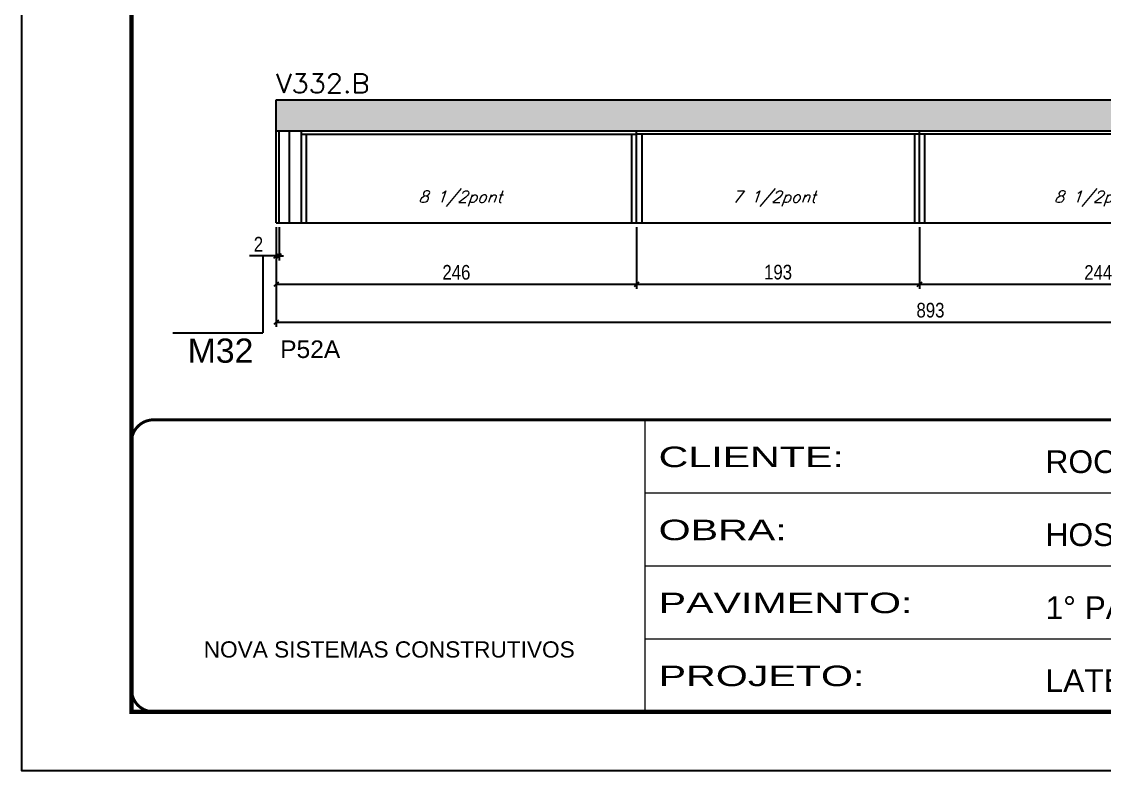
# Model space of a CAD drawing. Extents: x 137137 to 143418, y 10464 to 34486.
# Drawn here: x 138722 to 139461, y 18504 to 19015 of the extents above; entities that cross this region are included whole.
import ezdxf

# ---------------------------------------------------------------- set-up
doc = ezdxf.new("R2010")
doc.units = 0
doc.linetypes.add('CONTINUO', pattern=[0])
doc.linetypes.add('DASHED', pattern=[0.75, 0.5, -0.25])
for name, color, linetype in [('5', 5, 'Continuous'), ('COTA', 241, 'Continuous'), ('NOMENCLATURA', 7, 'Continuous'), ('Painéis', 200, 'Continuous'), ('SARR_2.2x7', 40, 'Continuous'), ('SARR_3.5x7', 81, 'Continuous'), ('texto', 7, 'Continuous')]:
    doc.layers.add(name, color=color, linetype=linetype)
for name, color, linetype, lineweight in [('Folhas', 255, 'Continuous', 9), ('SARRAFO DE PRESSAO', 251, 'DASHED', 9), ('Texto Seção', 7, 'Continuous', 15)]:
    doc.layers.add(name, color=color, linetype=linetype, lineweight=lineweight)
doc.layers.add('Laje_Perimetro', color=7, linetype='Continuous', plot=False)
doc.styles.add('ARIAL', font='arial.ttf')
doc.styles.add('COTA TECNICA', font='techl___.ttf', dxfattribs={"height": 10})
doc.styles.add('REGUA-120', font='ROMANS.shx', dxfattribs={"height": 15})
doc.styles.add('Romans', font='romans.shx')
doc.styles.get("Standard").update_dxf_attribs({"font": 'arial.ttf'})
doc.styles.add('Tecnologia', font='')
doc.styles.get('Tecnologia').set_extended_font_data('Forgotten Futurist')
doc.dimstyles.new('PAINEL', dxfattribs={"dimtxt": 10, "dimasz": 3, "dimexe": 3, "dimexo": 3, "dimgap": 3, "dimtad": 1, "dimdec": 1, "dimzin": 12, "dimdsep": 46, "dimtxsty": 'COTA TECNICA', "dimblk1": 'OBLIQUE', "dimblk2": 'OBLIQUE', "dimsah": 1, "dimcen": 0.9, "dimclrd": 4, "dimclre": 4, "dimclrt": 240, "dimadec": 1, "dimazin": 3, "dimtfac": 1, "dimtdec": 1, "dimtmove": 0, "dimatfit": 3, "dimfxl": 1, "dimtolj": 1, "dimtzin": 12, "dimarcsym": 0})

# ---------------------------------------------------------------- blocks, each defined once
blk = doc.blocks.new('9999999999')
at = {"color": 30, "linetype": 'CONTINUO'}
for p, q in [((98564.56, 34230.21), (98564.56, 34429.45)), ((98564.56, 34379.64), (99583.98, 34379.64)), ((98564.56, 34329.83), (99487.98, 34329.83)), ((98564.56, 34280.02), (99487.98, 34280.02))]:
    blk.add_line(p, q, dxfattribs=at)
at = {"color": 30, "linetype": 'CONTINUO', "const_width": 2}
blk.add_lwpolyline([(99583.98, 34230.21), (99583.98, 34414.45, 0.414214), (99568.98, 34429.45), (98228.98, 34429.45, 0.414214), (98213.98, 34414.45), (98213.98, 34245.21, 0.414214), (98228.98, 34230.21), (99583.98, 34230.21)], format="xyb", dxfattribs=at)
at = {"layer": 'Folhas'}
blk.add_lwpolyline([(98138.98, 34190.21), (99623.98, 34190.21), (99623.98, 35240.21), (98138.98, 35240.21)], close=True, dxfattribs=at)
at = {"layer": 'Folhas', "color": 30, "const_width": 3}
blk.add_lwpolyline([(98213.98, 34230.21), (99583.98, 34230.21), (99583.98, 35200.21), (98213.98, 35200.21)], close=True, dxfattribs=at)
at = {"color": 7, "linetype": 'Continuous', "ltscale": 5, "style": 'ARIAL'}
for s, height, p in [('ROCONTEC', 15.483, (98837.68, 34393.13)), ('HOSPITAL ASSUNÇÃO', 15.4829, (98837.68, 34343.32)), ('1° PAVIMENTO', 15.4829, (98837.68, 34293.51)), ('NOVA SISTEMAS CONSTRUTIVOS', 11.0592, (98263.19, 34267.21)), ('LATERAIS DE VIGAS', 15.4829, (98837.68, 34243.7))]:
    blk.add_text(s, height=height, dxfattribs=at).set_placement(p)
at = {"layer": 'Folhas', "color": 7, "style": 'Tecnologia', "width": 1.5}
for s, p in [('CLIENTE:', (98573.65, 34397.17)), ('OBRA:', (98573.65, 34347.31)), ('PAVIMENTO:', (98573.65, 34297.5)), ('PROJETO:', (98573.65, 34247.69))]:
    blk.add_text(s, height=14, dxfattribs=at).set_placement(p)
blk = doc.blocks.new('_Oblique')
at = {"color": 0, "linetype": 'ByBlock', "lineweight": -2}
blk.add_line((-0.5, -0.5), (0.5, 0.5), dxfattribs=at)
blk = doc.blocks.new('*D2093')
at = {"layer": 'COTA', "color": 4, "lineweight": -2, "ltscale": 25, "transparency": 16777216}
for p, q in [((139788.95, 18895.02), (139788.95, 18807.06)), ((138895.95, 18875.02), (138895.95, 18807.06)), ((139788.95, 18810.06), (138895.95, 18810.06))]:
    blk.add_line(p, q, dxfattribs=at)
at = {"layer": 'Defpoints', "color": 0, "ltscale": 25, "transparency": 16777216}
for p in [(139788.95, 18898.02), (138895.95, 18878.02), (138895.95, 18810.06)]:
    blk.add_point(p, dxfattribs=at)
at = {"layer": 'COTA', "color": 4, "lineweight": -2, "ltscale": 25, "transparency": 16777216, "xscale": 3, "yscale": 3, "zscale": 3, "rotation": 180}
blk.add_blockref('_Oblique', (138895.95, 18810.06), dxfattribs=at)
at = {"layer": 'COTA', "color": 4, "lineweight": -2, "ltscale": 25, "transparency": 16777216, "xscale": 3, "yscale": 3, "zscale": 3}
blk.add_blockref('_Oblique', (139788.95, 18810.06), dxfattribs=at)
at = {"layer": 'COTA', "color": 240, "ltscale": 25, "transparency": 16777216, "insert": (139342.45, 18818.31), "char_height": 10, "attachment_point": 5, "style": 'COTA TECNICA'}
blk.add_mtext('\\A1;893', dxfattribs=at)
blk = doc.blocks.new('*D2047')
at = {"layer": 'COTA', "color": 4, "lineweight": -2, "ltscale": 25, "transparency": 16777216}
for p, q in [((138895.95, 18875.02), (138895.95, 18833.05)), ((139141.95, 18875.02), (139141.95, 18833.05)), ((138895.95, 18836.05), (139141.95, 18836.05))]:
    blk.add_line(p, q, dxfattribs=at)
at = {"layer": 'Defpoints', "color": 0, "ltscale": 25, "transparency": 16777216}
for p in [(138895.95, 18878.02), (139141.95, 18878.02), (139141.95, 18836.05)]:
    blk.add_point(p, dxfattribs=at)
at = {"layer": 'COTA', "color": 4, "lineweight": -2, "ltscale": 25, "transparency": 16777216, "xscale": 3, "yscale": 3, "zscale": 3, "rotation": 180}
blk.add_blockref('_Oblique', (138895.95, 18836.05), dxfattribs=at)
at = {"layer": 'COTA', "color": 4, "lineweight": -2, "ltscale": 25, "transparency": 16777216, "xscale": 3, "yscale": 3, "zscale": 3}
blk.add_blockref('_Oblique', (139141.95, 18836.05), dxfattribs=at)
at = {"layer": 'COTA', "color": 240, "ltscale": 25, "transparency": 16777216, "insert": (139018.95, 18844.15), "char_height": 10, "attachment_point": 5, "style": 'COTA TECNICA'}
blk.add_mtext('\\A1;246', dxfattribs=at)
blk = doc.blocks.new('*D2048')
at = {"layer": 'COTA', "color": 4, "lineweight": -2, "ltscale": 25, "transparency": 16777216}
for p, q in [((139141.95, 18875.02), (139141.95, 18833.05)), ((139334.95, 18875.02), (139334.95, 18833.05)), ((139141.95, 18836.05), (139334.95, 18836.05))]:
    blk.add_line(p, q, dxfattribs=at)
at = {"layer": 'Defpoints', "color": 0, "ltscale": 25, "transparency": 16777216}
for p in [(139141.95, 18878.02), (139334.95, 18878.02), (139334.95, 18836.05)]:
    blk.add_point(p, dxfattribs=at)
at = {"layer": 'COTA', "color": 4, "lineweight": -2, "ltscale": 25, "transparency": 16777216, "xscale": 3, "yscale": 3, "zscale": 3, "rotation": 180}
blk.add_blockref('_Oblique', (139141.95, 18836.05), dxfattribs=at)
at = {"layer": 'COTA', "color": 4, "lineweight": -2, "ltscale": 25, "transparency": 16777216, "xscale": 3, "yscale": 3, "zscale": 3}
blk.add_blockref('_Oblique', (139334.95, 18836.05), dxfattribs=at)
at = {"layer": 'COTA', "color": 240, "ltscale": 25, "transparency": 16777216, "insert": (139238.45, 18844.29), "char_height": 10, "attachment_point": 5, "style": 'COTA TECNICA'}
blk.add_mtext('\\A1;193', dxfattribs=at)
blk = doc.blocks.new('*D2049')
at = {"layer": 'COTA', "color": 4, "lineweight": -2, "ltscale": 25, "transparency": 16777216}
for p, q in [((139334.95, 18875.02), (139334.95, 18833.05)), ((139578.95, 18875.02), (139578.95, 18833.05)), ((139334.95, 18836.05), (139578.95, 18836.05))]:
    blk.add_line(p, q, dxfattribs=at)
at = {"layer": 'Defpoints', "color": 0, "ltscale": 25, "transparency": 16777216}
for p in [(139334.95, 18878.02), (139578.95, 18878.02), (139578.95, 18836.05)]:
    blk.add_point(p, dxfattribs=at)
at = {"layer": 'COTA', "color": 4, "lineweight": -2, "ltscale": 25, "transparency": 16777216, "xscale": 3, "yscale": 3, "zscale": 3, "rotation": 180}
blk.add_blockref('_Oblique', (139334.95, 18836.05), dxfattribs=at)
at = {"layer": 'COTA', "color": 4, "lineweight": -2, "ltscale": 25, "transparency": 16777216, "xscale": 3, "yscale": 3, "zscale": 3}
blk.add_blockref('_Oblique', (139578.95, 18836.05), dxfattribs=at)
at = {"layer": 'COTA', "color": 240, "ltscale": 25, "transparency": 16777216, "insert": (139456.95, 18844.12), "char_height": 10, "attachment_point": 5, "style": 'COTA TECNICA'}
blk.add_mtext('\\A1;244', dxfattribs=at)
blk = doc.blocks.new('*D2051')
at = {"layer": 'COTA', "color": 4, "lineweight": -2, "ltscale": 25, "transparency": 16777216}
for p, q in [((138895.95, 18875.02), (138895.95, 18852.39)), ((138897.95, 18875.02), (138897.95, 18852.39)), ((138895.95, 18855.39), (138877.84, 18855.39)), ((138897.95, 18855.39), (138895.95, 18855.39)), ((138897.95, 18855.39), (138900.95, 18855.39))]:
    blk.add_line(p, q, dxfattribs=at)
at = {"layer": 'Defpoints', "color": 0, "ltscale": 25, "transparency": 16777216}
for p in [(138895.95, 18878.02), (138897.95, 18878.02), (138895.95, 18855.39)]:
    blk.add_point(p, dxfattribs=at)
at = {"layer": 'COTA', "color": 4, "lineweight": -2, "ltscale": 25, "transparency": 16777216, "xscale": 3, "yscale": 3, "zscale": 3}
blk.add_blockref('_Oblique', (138895.95, 18855.39), dxfattribs=at)
at = {"layer": 'COTA', "color": 4, "lineweight": -2, "ltscale": 25, "transparency": 16777216, "xscale": 3, "yscale": 3, "zscale": 3, "rotation": 180}
blk.add_blockref('_Oblique', (138897.95, 18855.39), dxfattribs=at)
at = {"layer": 'COTA', "color": 240, "ltscale": 25, "transparency": 16777216, "insert": (138883.89, 18863.39), "char_height": 10, "attachment_point": 5, "style": 'COTA TECNICA'}
blk.add_mtext('\\A1;2', dxfattribs=at)

msp = doc.modelspace()

# ---------------------------------------------------------------- hatches: boundary and pattern name
at = {"layer": 'COTA', "linetype": 'ByBlock'}
h = msp.add_hatch(dxfattribs=at)
h.set_pattern_fill('AR-CONC', color=256, scale=0.03)
h.set_pattern_definition([(50, (-1574, -5742.8755), (5.46554007, -0.47817257), [0.5715, -6.2865]), (355, (-1574, -5742.8755), (-1.05730264, 5.73170536), [0.4572, -5.02921753]), (100.4514447, (-1573.5445, -5742.9154), (4.40823741, 5.25353256), [0.48570026, -5.34270734]), (46.1842, (-1574, -5741.3515), (8.13237123, -1.26126984), [0.85725, -9.42975]), (96.6355576, (-1573.322, -5741.457), (7.122124, 7.42278374), [0.7285507, -8.01406824]), (351.184151, (-1574, -5741.3515), (7.122124, 7.42278374), [0.685799, -7.54379196]), (21, (-1573.238, -5741.7325), (4.54843174, -3.06795595), [0.5715, -6.2865]), (326, (-1573.238, -5741.7325), (1.85406085, 5.52563898), [0.4572, -5.0292]), (71.451445, (-1572.859, -5741.988), (6.40249258, 2.45768307), [0.48570026, -5.34269813]), (37.5, (-1574, -5742.8755), (0.092658098, 2.536651166), [0, -4.96824, 0, -5.1054, 0, -5.04825]), (7.5, (-1574, -5742.8755), (2.004589875, 3.005417245), [0, -2.91084, 0, -4.85394, 0, -1.92405]), (327.5, (-1575.6993, -5742.8755), (4.067717855, -0.17186232), [0, -1.905, 0, -5.9436, 0, -7.8867]), (317.5, (-1576.4613, -5742.8755), (4.44387544, 0.76279473), [0, -2.4765, 0, -3.94716, 0, -5.6007])])
h.paths.add_polyline_path([(138895.95, 18962.02), (138895.95, 18940.82), (139578.95, 18940.82), (139788.95, 18940.82), (139788.95, 18962.02), (139578.95, 18962.02)])

# ---------------------------------------------------------------- linework, layer by layer
for p, q in [((138895.95, 18962.02), (139578.95, 18962.02)), ((138895.95, 18940.82), (138895.95, 18962.02))]:
    msp.add_line(p, q, dxfattribs=at)
at = {"layer": 'Laje_Perimetro'}
msp.add_lwpolyline([(140207.29, 19554.3), (138722.29, 19554.3), (138722.29, 18504.3), (140207.29, 18504.3)], close=True, dxfattribs=at)
at = {"layer": 'NOMENCLATURA', "linetype": 'Continuous'}
for p in [(138886.89, 18855.39), (138825.4, 18802.99)]:
    msp.add_line(p, (138886.89, 18802.99), dxfattribs=at)
at = {"layer": 'Painéis'}
for p, q in [((138895.95, 18940.82), (139578.95, 18940.82)), ((138895.95, 18878.02), (139578.95, 18878.02))]:
    msp.add_line(p, q, dxfattribs=at)
at = {"layer": 'Painéis', "ltscale": 25}
for p, q in [((138895.95, 18878.02), (138895.95, 18940.82)), ((138897.95, 18878.02), (138897.95, 18940.82)), ((139141.95, 18878.02), (139141.95, 18940.82)), ((139334.95, 18878.02), (139334.95, 18940.82))]:
    msp.add_line(p, q, dxfattribs=at)
at = {"layer": 'SARR_2.2x7', "linetype": 'Continuous'}
for p, q in [((138904.95, 18940.82), (138904.95, 18878.02)), ((138912.95, 18938.62), (139141.95, 18938.62)), ((139334.95, 18938.62), (139141.95, 18938.62)), ((139578.95, 18938.62), (139334.95, 18938.62))]:
    msp.add_line(p, q, dxfattribs=at)
at = {"layer": 'SARR_3.5x7'}
for p, q in [((138912.95, 18940.82), (138912.95, 18878.02)), ((138916.45, 18938.62), (138916.45, 18878.02)), ((139138.45, 18938.62), (139138.45, 18878.02)), ((139145.45, 18938.62), (139145.45, 18878.02)), ((139331.45, 18938.62), (139331.45, 18878.02)), ((139338.45, 18938.62), (139338.45, 18878.02))]:
    msp.add_line(p, q, dxfattribs=at)

# ---------------------------------------------------------------- block references
at = {"layer": 'SARRAFO DE PRESSAO', "color": 6, "linetype": 'ByBlock'}
msp.add_blockref('9999999999', (40583.31, -15685.91), dxfattribs=at)

# ---------------------------------------------------------------- texts
at = {"layer": '5', "linetype": 'Continuous'}
msp.add_text('P52A', height=12, rotation=359.99996, dxfattribs=at).set_placement((138898.69, 18785.73))
at = {"layer": 'NOMENCLATURA', "linetype": 'Continuous'}
msp.add_text('M32', height=16.5, dxfattribs=at).set_placement((138835.59, 18782.5))
at = {"layer": 'texto', "color": 2, "char_height": 8, "attachment_point": 5, "style": 'Romans'}
for s, insert in [('{\\Q19;\\C256;8 1/2pont}', (139021.56, 18894.47)), ('{\\Q19;\\C256;7 1/2pont}', (139235.7, 18894.47)), ('{\\Q19;\\C256;8 1/2pont}', (139455.31, 18894.47))]:
    msp.add_mtext(s, dxfattribs=dict(at, insert=insert))
at = {"layer": 'Texto Seção', "style": 'REGUA-120', "width": 1.05}
msp.add_text('V332.B', height=13, dxfattribs=at).set_placement((138895.93, 18966.63))

# ---------------------------------------------------------------- dimensions: what is measured, and where the dimension line sits
at = {"layer": 'COTA', "ltscale": 25}
for base, p1, p2, picture, middle in [((138895.95, 18810.06), (139788.95, 18898.02), (138895.95, 18878.02), '*D2093', (139342.45, 18818.31)), ((138895.95, 18855.39), (138897.95, 18878.02), (138895.95, 18878.02), '*D2051', (138883.89, 18863.39)), ((139141.95, 18836.05), (138895.95, 18878.02), (139141.95, 18878.02), '*D2047', (139018.95, 18844.15)), ((139334.95, 18836.05), (139141.95, 18878.02), (139334.95, 18878.02), '*D2048', (139238.45, 18844.29))]:
    dim = msp.add_linear_dim(base=base, p1=p1, p2=p2, dimstyle='PAINEL', dxfattribs=at)
    dim.commit()
    dim.dimension.update_dxf_attribs({"geometry": picture, "text_midpoint": middle})
dim = msp.add_linear_dim(base=(139578.95, 18836.05), p1=(139334.95, 18878.02), p2=(139578.95, 18878.02), dimstyle='PAINEL', override={"dimtmove": 1}, dxfattribs=at)
dim.commit()
dim.dimension.update_dxf_attribs({"geometry": '*D2049', "text_midpoint": (139456.95, 18844.12)})

doc.saveas('drawing.dxf')
